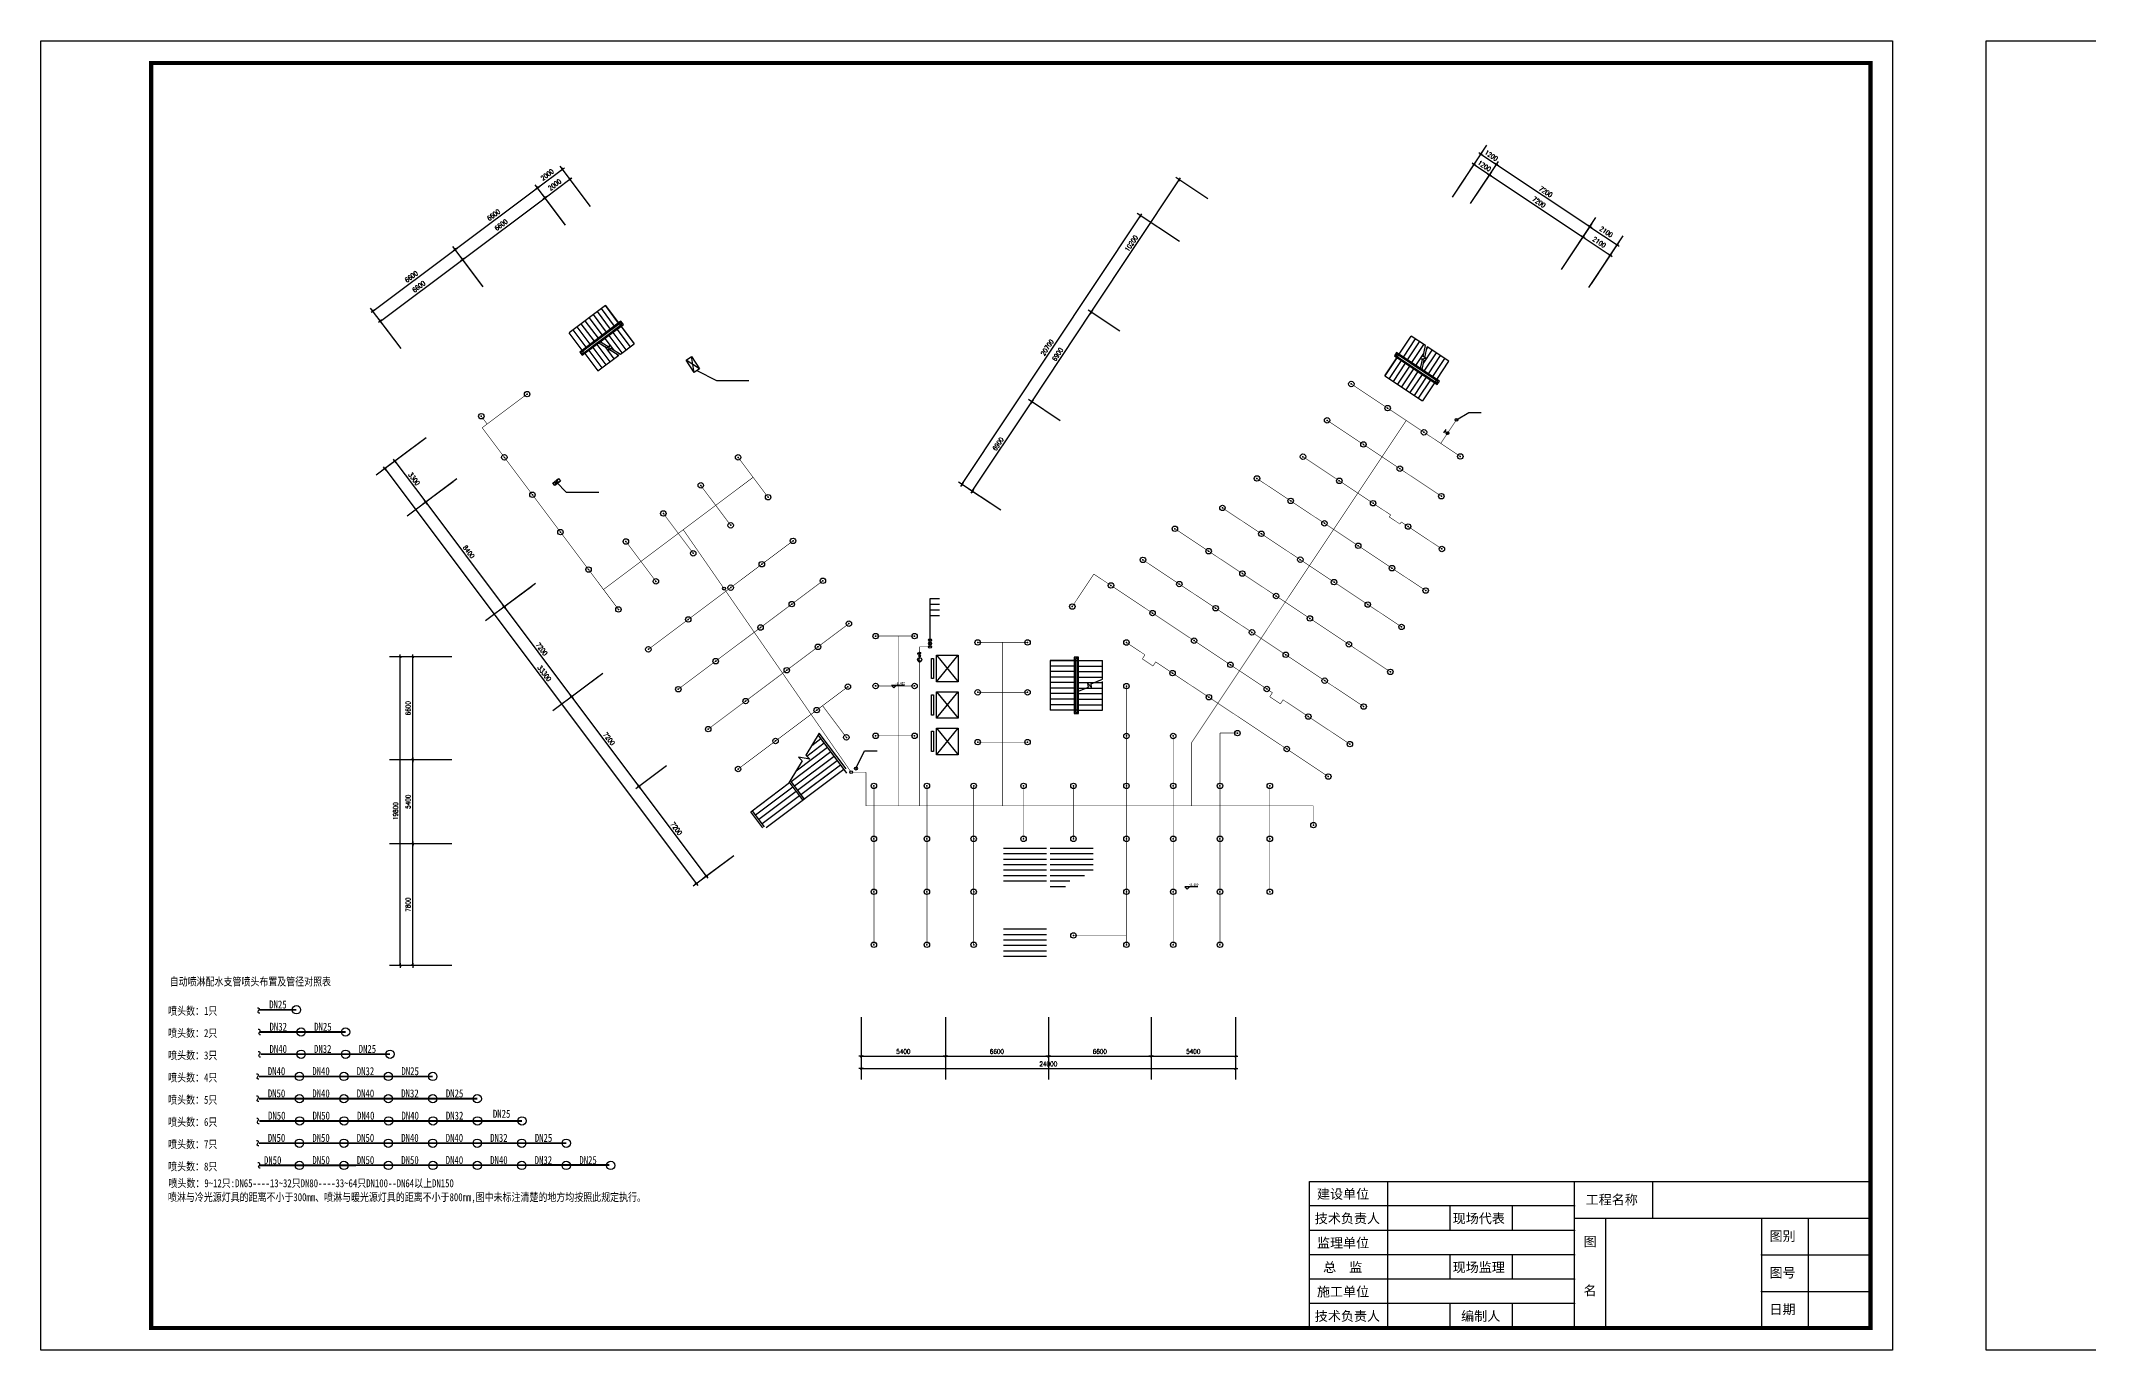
# Model space of a CAD drawing. Extents: x -149393 to 1177518, y -366685 to 296590.
# Drawn here: x 107848 to 239189, y -96685 to -12676 of the extents above; entities that cross this region are included whole.
import ezdxf
from ezdxf.enums import TextEntityAlignment as Align

# ---------------------------------------------------------------- set-up
doc = ezdxf.new("R2010")
doc.units = 0
doc.header["$LTSCALE"] = 1000
doc.header["$MEASUREMENT"] = 0
doc.linetypes.add('常规', pattern=[20, 10, 0, 10])
doc.layers.get('0').update_dxf_attribs({"linetype": 'CONTINUOUS'})
for name, color, linetype in [('AXIS', 3, 'CONTINUOUS'), ('DOTE', 1, 'CONTINUOUS'), ('EQUIP-动力', 3, 'CONTINUOUS'), ('EQUIP-消防', 3, 'CONTINUOUS'), ('OTHER', 7, 'CONTINUOUS'), ('P_PL_PT', 7, 'CONTINUOUS'), ('PIPE-给水', 3, 'CONTINUOUS'), ('PUB_TITLE', 253, 'CONTINUOUS'), ('STAIR', 2, 'CONTINUOUS'), ('TEL_SYMB', 3, 'CONTINUOUS'), ('TEL_TEXT', 7, 'CONTINUOUS'), ('WALL', 9, 'CONTINUOUS'), ('WIRE-消防', 3, '常规')]:
    doc.layers.add(name, color=color, linetype=linetype)
doc.styles.add('_TEL_DIM', font='', dxfattribs={"width": 0.8, "height": 3.5})
doc.styles.add('DIM_FONT', font='SIMPLEX.shx', dxfattribs={"width": 0.8})
doc.styles.add('HZ', font='')
doc.styles.get("Standard").update_dxf_attribs({"font": 'gbenor.shx', "bigfont": 'gbcbig.shx'})
doc.styles.add('宋体', font='')
doc.styles.get('_TEL_DIM').set_extended_font_data('SimSun')
doc.styles.get('HZ').set_extended_font_data('SimSun')
doc.styles.get('宋体').set_extended_font_data('SimSun')
doc.dimstyles.new('DIMN', dxfattribs={"dimtxt": 300, "dimasz": 1, "dimexe": 250, "dimexo": 300, "dimgap": 150, "dimtad": 1, "dimdec": 0, "dimdsep": 46, "dimtxsty": 'DIM_FONT', "dimblk": '_DIMX', "dimcen": 2.5, "dimclrt": 7, "dimadec": 0, "dimazin": 0, "dimtfac": 1, "dimtdec": 0, "dimtix": 1, "dimtmove": 2, "dimatfit": 3, "dimldrblk": '_DIMX', "dimfxl": 1, "dimtolj": 1, "dimarcsym": 0})

# ---------------------------------------------------------------- blocks, each defined once
blk = doc.blocks.new('_DIMX')
blk.add_line((-150, 0), (150, 0))
at = {"const_width": 50}
blk.add_lwpolyline([(-70, -70), (70, 70)], dxfattribs=at)
blk = doc.blocks.new('A$C1AEF7971')
at = {"layer": 'STAIR', "color": 59}
for p, q in [((2324, 4191), (0, 2448)), ((2905, 2878), (2065, 3997)), ((3163, 3072), (2324, 4191)), ((2324, 4191), (4160, 1743)), ((1097, 1523), (258, 2642)), ((1355, 1716), (516, 2835)), ((3321, 3190), (681, 1211)), ((1614, 1910), (775, 3029)), ((3306, 3090), (782, 1197)), ((839, 1000), (3478, 2980)), ((853, 1101), (3378, 2994)), ((3206, 3015), (882, 1272)), ((1872, 2104), (1033, 3223)), ((2130, 2297), (1291, 3416)), ((2388, 2491), (1549, 3610)), ((2646, 2685), (1807, 3803)), ((1935, 1912), (3278, 2919)), ((3062, 2668), (3902, 1549)), ((3378, 2994), (3306, 3090)), ((3478, 2980), (3321, 3190)), ((3321, 2862), (4160, 1743)), ((839, 1329), (0, 2448)), ((954, 1176), (1832, 1835)), ((1513, 1506), (2352, 387)), ((1771, 1700), (2611, 581)), ((1832, 1835), (2420, 1473)), ((1935, 1912), (2510, 1558)), ((2030, 1893), (2085, 1819)), ((2280, 1559), (2869, 775)), ((2288, 2087), (2833, 1360)), ((2420, 1473), (2575, 1620)), ((2575, 1620), (2511, 1305)), ((2511, 1305), (2673, 1458)), ((2546, 2281), (3385, 1162)), ((2583, 1373), (3179, 1007)), ((2673, 1458), (3282, 1084)), ((2804, 2474), (3643, 1355)), ((3282, 1084), (4160, 1743)), ((681, 1211), (839, 1000)), ((782, 1197), (853, 1101)), ((954, 1176), (882, 1272)), ((997, 1119), (1836, 0)), ((1255, 1312), (2094, 194)), ((1836, 0), (3179, 1007)), ((3028, 1099), (3127, 968))]:
    blk.add_line(p, q, dxfattribs=at)
at = {"layer": 'TEL_SYMB', "color": 59, "elevation": 1793}
blk.add_lwpolyline([(312, 1763, 0, 0, 0), (3339, 4033, 0, 0, 0), (4292, 2761, 0, 0, 0), (2973, 1771, 95.6, 0, 0), (2686, 1556, 0, 0, 0)], format="xyseb", dxfattribs=at)
at = {"layer": 'TEL_SYMB', "color": 59}
blk.add_lwpolyline([(1266, 491, 0, 0, 0), (2141, 1148, 95.6, 0, 0), (2428, 1363, 0, 0, 0)], format="xyseb", dxfattribs=at)
blk = doc.blocks.new('$equip$00001147')
blk.add_circle((0, 0), 0.5)
at = {"flags": 9}
blk.add_attdef('A', (0, 0), '', height=0.00002, dxfattribs=at)
blk = doc.blocks.new('$equip_U$00000304(cyc-PC)')
blk.add_point((0, 0))
blk.add_blockref('$equip$00001147', (0, 0))
at = {"color": 7, "style": '_TEL_DIM', "flags": 1}
blk.add_attdef('A', text='', height=0.00002, dxfattribs=at).set_placement((0, 0), align=Align.MIDDLE_CENTER)
blk = doc.blocks.new('$equip_U$00000299(cyc-PC)')
for p in [(0.51, 0.3), (0.3, 0)]:
    blk.add_line(p, (0.3, 0.3))
blk.add_lwpolyline([(0, -0.17), (0.6, 0.17), (0.6, -0.17), (0, 0.17)], close=True)
for p in [(0, 0), (0.6, 0)]:
    blk.add_point(p)
at = {"color": 7, "style": '_TEL_DIM', "flags": 1}
blk.add_attdef('A', text='', height=0.00002, dxfattribs=at).set_placement((0, 0), align=Align.MIDDLE_CENTER)
blk = doc.blocks.new('$equip_U$00000300(cyc-PC)')
for p, q in [((0.46, -0.11), (0.46, 0.16)), ((0.12, -0.11), (0.46, -0.11))]:
    blk.add_line(p, q)
blk.add_circle((0.32, 0), 0.324)
for p in [(0, 0), (0.65, 0)]:
    blk.add_point(p)
at = {"color": 7, "style": '_TEL_DIM', "flags": 1}
blk.add_attdef('A', text='', height=0.00002, dxfattribs=at).set_placement((0, 0), align=Align.MIDDLE_CENTER)
blk = doc.blocks.new('A$C6228083F')
for p, q in [((0, 209), (469, 0)), ((0, 0), (469, 209))]:
    blk.add_line(p, q)
blk.add_lwpolyline([(0, 209), (469, 209), (469, 0), (0, 0)], close=True)
blk = doc.blocks.new('$VALVE$00000497')
for p, q in [((78, 138), (-78, 138)), ((0, 50), (0, 138))]:
    blk.add_line(p, q)
at = {"const_width": 49.6}
blk.add_lwpolyline([(25, 0, 1), (-25, 0, 1)], format="xyb", close=True, dxfattribs=at)
blk.add_circle((0, 0), 50)
blk = doc.blocks.new('$equip_U$00000370(cyc-PC)')
for p in [(-0.15, 0), (0, 0), (0.15, 0), (0, -0.15)]:
    blk.add_point(p)
at = {"xscale": 0.00300000000061118, "yscale": 0.00300000000061118, "zscale": 0.00300000000061118}
blk.add_blockref('$VALVE$00000497', (0, 0), dxfattribs=at)
at = {"color": 7, "style": '_TEL_DIM', "flags": 1}
blk.add_attdef('A', text='', height=0.00002, dxfattribs=at).set_placement((0, 0), align=Align.MIDDLE_CENTER)
blk = doc.blocks.new('PM_PTA')
blk.add_circle((0, 0), 125)
blk = doc.blocks.new('FACE3_')
for p in [(-0.09, 0.24), (0.09, -0.24)]:
    blk.add_line(p, (0, 0))
for centre, start, end in [((0.17, 0.24), 80.7491, 179.8598), ((-0.17, -0.24), 260.7491, 359.8598)]:
    blk.add_arc(centre, 0.265, start, end)
blk = doc.blocks.new('A$C0D7E0F17')
at = {"layer": 'PIPE-给水', "linetype": 'Continuous', "ltscale": 1000, "const_width": 130}
for points in [[(10661, 15336), (7924, 15336)], [(14246, 13715), (7964, 13715)], [(17487, 12095), (8066, 12095)], [(20606, 10474), (7943, 10474)], [(17060, 10474), (14426, 10474)], [(20302, 10474), (17668, 10474)], [(23847, 8853), (7943, 8853)], [(13819, 8853), (11185, 8853)], [(17060, 8853), (14426, 8853)], [(20302, 8853), (17668, 8853)], [(23543, 8853), (20910, 8853)], [(27105, 7232), (7959, 7232)], [(26801, 7232), (24167, 7232)], [(30331, 5611), (7943, 5611)], [(13819, 5611), (11185, 5611)], [(17060, 5611), (14426, 5611)], [(20302, 5611), (17668, 5611)], [(23543, 5611), (20910, 5611)], [(26785, 5611), (24151, 5611)], [(30027, 5611), (27393, 5611)], [(33464, 4021), (7947, 3991)]]:
    blk.add_lwpolyline(points, dxfattribs=at)
at = {"layer": 'TEL_TEXT', "const_width": 130}
blk.add_lwpolyline([(13819, 10474), (11185, 10474)], dxfattribs=at)
at = {"layer": 'OTHER', "xscale": -405.2024999712594, "yscale": 405.202499971143, "zscale": 405.2024999711728}
for p in [(7906, 15288), (7962, 13715), (7962, 12095), (7839, 10474), (7839, 8853), (7855, 7232), (7839, 5611), (7943, 3992)]:
    blk.add_blockref('FACE3_', p, dxfattribs=at)
at = {"layer": 'P_PL_PT', "xscale": 2.43121499940753, "yscale": 2.43121499940753, "zscale": 2.43121499940753}
for p in [(10661, 15336), (11004, 13715), (14246, 13715), (11004, 12095), (14246, 12095), (17487, 12095), (10881, 10474), (14123, 10474), (17364, 10474), (10881, 8853), (14123, 8853), (17364, 8853), (20606, 8853), (23847, 8853), (10897, 7232), (14139, 7232), (17380, 7232), (20622, 7232), (23864, 7232), (27105, 7232), (10881, 5611), (14123, 5611), (17364, 5611), (20606, 5611), (23847, 5611), (27089, 5611), (30331, 5611), (10885, 3991), (14127, 3991), (17368, 3991), (20610, 3991), (23851, 3991), (27093, 3991), (30335, 3991), (33576, 3991)]:
    blk.add_blockref('PM_PTA', p, dxfattribs=at)
at = {"layer": 'TEL_TEXT', "xscale": 2.43121499940753, "yscale": 2.43121499940753, "zscale": 2.43121499940753}
blk.add_blockref('PM_PTA', (20606, 10474), dxfattribs=at)
at = {"layer": 'TEL_TEXT', "style": '_TEL_DIM', "width": 0.8}
for s, height, p in [('自动喷淋配水支管喷头布置及管径对照表', 583.29, (1426, 17102)), ('喷头数：1只', 583.3, (1310, 14964)), ('喷头数：2只', 583.3, (1310, 13344)), ('喷头数：3只', 583.3, (1310, 11723)), ('喷头数：4只', 583.3, (1310, 10102)), ('喷头数：5只', 583.3, (1310, 8481)), ('喷头数：6只', 583.3, (1310, 6860)), ('喷头数：7只', 583.3, (1310, 5240)), ('喷头数：8只', 583.3, (1310, 3619)), ('喷头数：9~12只:DN65----13~32只DN80----33~64只DN100--DN64以上DN150', 583.29, (1336, 2399)), ('喷淋与冷光源灯具的距离不小于300mm、喷淋与暖光源灯具的距离不小于800mm,图中未标注清楚的地方均按照此规定执行。', 583.29, (1294, 1381))]:
    blk.add_text(s, height=height, dxfattribs=at).set_placement(p)
for s, p in [('DN25', (9313, 16016)), ('DN32', (9337, 14395)), ('DN25', (12594, 14395)), ('DN40', (9337, 12775)), ('DN32', (12578, 12775)), ('DN25', (15835, 12775)), ('DN40', (9214, 11154)), ('DN40', (12455, 11154)), ('DN32', (15697, 11154)), ('DN25', (18954, 11154)), ('DN50', (9214, 9533)), ('DN40', (12455, 9533)), ('DN40', (15697, 9533)), ('DN32', (18938, 9533)), ('DN25', (22195, 9533)), ('DN50', (9230, 7912)), ('DN50', (12471, 7912)), ('DN40', (15713, 7912)), ('DN40', (18955, 7912)), ('DN32', (22196, 7912)), ('DN25', (25624, 8046)), ('DN50', (9214, 6291)), ('DN50', (12455, 6291)), ('DN50', (15697, 6291)), ('DN40', (18938, 6291)), ('DN40', (22180, 6291)), ('DN32', (25422, 6291)), ('DN25', (28679, 6291)), ('DN50', (8931, 4663)), ('DN50', (12459, 4670)), ('DN50', (15701, 4670)), ('DN50', (18942, 4670)), ('DN40', (22184, 4670)), ('DN40', (25426, 4670)), ('DN32', (28667, 4670)), ('DN25', (31924, 4670))]:
    blk.add_text(s, height=583.3, dxfattribs=at).set_placement(p, align=Align.TOP_CENTER)
blk = doc.blocks.new('会签栏')
at = {"layer": 'PUB_TITLE', "color": 4, "lineweight": 30}
blk.add_lwpolyline([(-18000, 0), (-18000, 4700), (0, 4700)], dxfattribs=at)
at = {"layer": 'PUB_TITLE', "color": 4}
for points in [[(-15500, 4700), (-15500, 0)], [(-9500, 0), (-9500, 4700)], [(-7000, 4700), (-7000, 3525)], [(-9500, 3917), (-18000, 3917)], [(-13500, 3917), (-13500, 3133)], [(-11500, 3917), (-11500, 3133)], [(-9500, 3525), (0, 3525)], [(-8500, 3525), (-8500, 0)], [(-3500, 3525), (-3500, 0)], [(-2000, 3525), (-2000, 0)], [(-9500, 3133), (-18000, 3133)], [(-9500, 2350), (-18000, 2350)], [(-13500, 2350), (-13500, 1567)], [(-11500, 2350), (-11500, 1567)], [(-3500, 2350), (0, 2350)], [(-9500, 1567), (-18000, 1567)], [(-9500, 783), (-18000, 783)], [(-13500, 783), (-13500, 0)], [(-11500, 783), (-11500, 0)], [(-3500, 1175), (0, 1175)]]:
    blk.add_lwpolyline(points, dxfattribs=at)
at = {"layer": 'PUB_TITLE'}
for p in [(-9500, 3917), (-9500, 3133), (-9500, 2350), (-9500, 1567), (-9500, 783), (-3500, 1175)]:
    blk.add_point(p, dxfattribs=at)
at = {"layer": 'PUB_TITLE', "color": 4}
blk.add_point((-3500, 2350), dxfattribs=at)
at = {"lineweight": -3, "style": '宋体'}
for s, p in [('建设单位', (-17758, 4147)), ('工程名称', (-9140, 3965)), ('技术负责人', (-17828, 3363)), ('现场代表', (-13405, 3363)), ('监理单位', (-17758, 2580)), ('图', (-9206, 2624)), ('图别', (-3241, 2796)), ('总  监', (-17560, 1797)), ('现场监理', (-13405, 1797)), ('施工单位', (-17758, 1013)), ('名', (-9206, 1049)), ('图号', (-3241, 1621)), ('日期', (-3241, 446)), ('技术负责人', (-17828, 230)), ('编制人', (-13134, 230))]:
    blk.add_text(s, height=307, dxfattribs=at).set_placement(p)
blk = doc.blocks.new('GJGHJGHJ')
at = {"color": 59}
for p, q in [((164876.1, -78848.7), (166266.3, -80548.7)), ((164876.1, -80548.7), (166266.3, -78848.7)), ((162822, -80787.4), (161986.9, -80787.8)), ((161986.9, -80787.8), (162135.3, -80937.7)), ((162135.3, -80937.7), (162287.4, -80787.6)), ((164876.1, -81188.7), (166266.3, -82888.7)), ((164876.1, -82888.7), (166266.3, -81188.7)), ((164876.1, -83528.7), (166266.3, -85228.7)), ((164876.1, -85228.7), (166266.3, -83528.7)), ((181648.8, -93703.3), (180813.6, -93703.8)), ((180813.6, -93703.8), (180962.1, -93853.6)), ((180962.1, -93853.6), (181114.2, -93703.6))]:
    blk.add_line(p, q, dxfattribs=at)
for points in [[(164546.1, -79048.7), (164674.6, -79048.7), (164674.6, -80348.7), (164546.1, -80348.7)], [(164876.1, -78848.7), (166266.3, -78848.7), (166266.3, -80548.7), (164876.1, -80548.7)], [(164546.1, -81388.7), (164674.6, -81388.7), (164674.6, -82688.7), (164546.1, -82688.7)], [(164876.1, -81188.7), (166266.3, -81188.7), (166266.3, -82888.7), (164876.1, -82888.7)], [(164546.1, -83728.7), (164674.6, -83728.7), (164674.6, -85028.7), (164546.1, -85028.7)], [(164876.1, -83528.7), (166266.3, -83528.7), (166266.3, -85228.7), (164876.1, -85228.7)]]:
    blk.add_lwpolyline(points, close=True, dxfattribs=at)
at = {"layer": 'AXIS'}
for p, q in [((197977, -49445.7), (200190.6, -46114)), ((204973.6, -54094.2), (207187.1, -50762.5)), ((206722.7, -55256.3), (208936.3, -51924.6)), ((132126.5, -64889.7), (128926.5, -67289.7)), ((134106.5, -67529.7), (130906.5, -69929.7)), ((134106.5, -67529.7), (130906.5, -69929.7)), ((139146.5, -74249.7), (135946.5, -76649.7)), ((133771.7, -78948.7), (129771.7, -78948.7)), ((143466.5, -80009.7), (140266.5, -82409.7)), ((133771.7, -85548.7), (129771.7, -85548.7)), ((133771.7, -85548.7), (129771.7, -85548.7)), ((133771.7, -90948.7), (129771.7, -90948.7)), ((133771.7, -90948.7), (129771.7, -90948.7)), ((133771.7, -98748.7), (129771.7, -98748.7)), ((160049.8, -102074.4), (160049.8, -106074.4)), ((165449.8, -102074.4), (165449.8, -106074.4)), ((172049.8, -102074.4), (172049.8, -106074.4)), ((178649.8, -102074.4), (178649.8, -106074.4)), ((184049.8, -102074.4), (184049.8, -106074.4))]:
    blk.add_line(p, q, dxfattribs=at)
at = {"layer": 'DOTE', "color": 59}
for p, q in [((171929.8, -91248.7), (169169.8, -91248.7)), ((171929.8, -91598.7), (169169.8, -91598.7)), ((174929.8, -91248.7), (172169.8, -91248.7)), ((174929.8, -91598.7), (172169.8, -91598.7)), ((171929.8, -91948.7), (169169.8, -91948.7)), ((171929.8, -92298.7), (169169.8, -92298.7)), ((171929.8, -92648.7), (169169.8, -92648.7)), ((171929.8, -92998.7), (169169.8, -92998.7)), ((174929.8, -91948.7), (172169.8, -91948.7)), ((174929.8, -92298.7), (172169.8, -92298.7)), ((174929.8, -92648.7), (172169.8, -92648.7)), ((174373.5, -92998.7), (172169.8, -92998.7)), ((171929.8, -93348.7), (169169.8, -93348.7)), ((173419.4, -93348.7), (172169.8, -93348.7)), ((173156.1, -93698.7), (172169.8, -93698.7)), ((171929.8, -96428.7), (169169.8, -96428.7)), ((171929.8, -96778.7), (169169.8, -96778.7)), ((171929.8, -97128.7), (169169.8, -97128.7)), ((171929.8, -97478.7), (169169.8, -97478.7)), ((171929.8, -97828.7), (169169.8, -97828.7)), ((171929.8, -98178.7), (169169.8, -98178.7))]:
    blk.add_line(p, q, dxfattribs=at)
at = {"layer": 'STAIR', "color": 59}
for p, q in [((143632.5, -56410.1), (141308.9, -58152.9)), ((144471.7, -57529), (143632.5, -56410.1)), ((143632.5, -56410.1), (145468.5, -58858.1)), ((142664.3, -58884.4), (141825.2, -57765.6)), ((144629.4, -57410.6), (141990.2, -59390.1)), ((142922.5, -58690.8), (142083.4, -57572)), ((144615.1, -57511), (142090.6, -59404.4)), ((142148, -59600.4), (144787.2, -57621)), ((142162.3, -59500), (144686.8, -57606.7)), ((144514.7, -57586.3), (142191, -59329.1)), ((143180.7, -58497.2), (142341.6, -57378.3)), ((143438.9, -58303.5), (142599.8, -57184.7)), ((143697.1, -58109.9), (142858, -56991.1)), ((143955.3, -57916.2), (143116.2, -56797.4)), ((143243.6, -58689.1), (144586.4, -57682)), ((144213.5, -57722.6), (143374.4, -56603.8)), ((144686.8, -57606.7), (144615.1, -57511)), ((144787.2, -57621), (144629.4, -57410.6)), ((144629.4, -57739.3), (145468.5, -58858.1)), ((142148, -59271.7), (141308.9, -58152.9)), ((142406.2, -59078.1), (141567, -57959.3)), ((142262.7, -59424.7), (143140.8, -58766.2)), ((142822.1, -59094.8), (143661.2, -60213.6)), ((143080.3, -58901.2), (143919.4, -60020)), ((143140.8, -58766.2), (143729.2, -59127.7)), ((143243.6, -58689.1), (143819.1, -59042.7)), ((143338.5, -58707.5), (143393.9, -58781.4)), ((143589.1, -59041.6), (144177.6, -59826.3)), ((143596.7, -58513.9), (144142.2, -59241.2)), ((143729.2, -59127.7), (143884.1, -58981.1)), ((143884.1, -58981.1), (143819.6, -59296.1)), ((143854.9, -58320.3), (144694, -59439.1)), ((144113.1, -58126.6), (144952.2, -59245.4)), ((144371.2, -57933), (145210.4, -59051.8)), ((144590.5, -59516.7), (145468.5, -58858.1)), ((141990.2, -59390.1), (142148, -59600.4)), ((142090.6, -59404.4), (142162.3, -59500)), ((142262.7, -59424.7), (142191, -59329.1)), ((142305.7, -59482.1), (143144.9, -60600.9)), ((142563.9, -59288.5), (143403, -60407.3)), ((143144.9, -60600.9), (144487.7, -59593.8)), ((143819.6, -59296.1), (143981.7, -59142.6)), ((143891.9, -59227.7), (144487.7, -59593.8)), ((143981.7, -59142.6), (144590.5, -59516.7)), ((144337.3, -59501.4), (144435.8, -59632.7)), ((172169.8, -79185.4), (172169.8, -82374.8)), ((173705.4, -79185.4), (172169.8, -79185.4)), ((172169.8, -79185.4), (175529.8, -79185.4)), ((173705.4, -79539.8), (172169.8, -79539.8)), ((173705.4, -79894.2), (172169.8, -79894.2)), ((173994.1, -78968.9), (173705.4, -78968.9)), ((173705.4, -78968.9), (173705.4, -82591.4)), ((173915.4, -79047.6), (173784.1, -79047.6)), ((173784.1, -79047.6), (173784.1, -82512.6)), ((173784.1, -79185.4), (173784.1, -82374.8)), ((173915.4, -82512.6), (173915.4, -79047.6)), ((173915.4, -81028.5), (173915.4, -79185.4)), ((173994.1, -82591.4), (173994.1, -78968.9)), ((173994.1, -79185.4), (175529.8, -79185.4)), ((173994.1, -79539.8), (175529.8, -79539.8)), ((173994.1, -79894.2), (175529.8, -79894.2)), ((175529.8, -80390.6), (175529.8, -79185.4)), ((173705.4, -80248.6), (172169.8, -80248.6)), ((173705.4, -80602.9), (172169.8, -80602.9)), ((173705.4, -80957.3), (172169.8, -80957.3)), ((173705.4, -81311.7), (172169.8, -81311.7)), ((173915.4, -81169.6), (174620.7, -80890.9)), ((173915.4, -82374.8), (173915.4, -81169.6)), ((173994.1, -80248.6), (175529.8, -80248.6)), ((173994.1, -80602.9), (174992.4, -80602.9)), ((173994.1, -80957.3), (174452.7, -80957.3)), ((173994.1, -81311.7), (175529.8, -81311.7)), ((174452.7, -80957.3), (175529.8, -80957.3)), ((174620.7, -80890.9), (174593.9, -80658.3)), ((174593.9, -80658.3), (174828.1, -80922.4)), ((174800.1, -80678.9), (175529.8, -80390.6)), ((174828.1, -80922.4), (174800.1, -80678.9)), ((174992.4, -80602.9), (175529.8, -80602.9)), ((175529.8, -82374.8), (175529.8, -80531.7)), ((173705.4, -81666.1), (172169.8, -81666.1)), ((173705.4, -82020.4), (172169.8, -82020.4)), ((173705.4, -82374.8), (172169.8, -82374.8)), ((173705.4, -82591.4), (173994.1, -82591.4)), ((173915.4, -82374.8), (173784.1, -82374.8)), ((173784.1, -82512.6), (173915.4, -82512.6)), ((173994.1, -81666.1), (175529.8, -81666.1)), ((173994.1, -82020.4), (175529.8, -82020.4)), ((173994.1, -82374.8), (175529.8, -82374.8)), ((157349.8, -83858), (156488.7, -85259.5)), ((159116.9, -86404.1), (157285.6, -83962.6)), ((159068.3, -86140), (157349.8, -83858)), ((155545.8, -86943), (158089.9, -85034.9)), ((155755.8, -87223), (158299.9, -85314.9)), ((155874.5, -86259), (157879.9, -84754.9)), ((156488.7, -85259.5), (156737.7, -85522.5)), ((156544.8, -85318.7), (157669.9, -84474.9)), ((156871.8, -84636), (157459.9, -84194.9)), ((153937.6, -89899.1), (158929.9, -86154.9)), ((156264.3, -85624.6), (155461.7, -86930.8)), ((155965.7, -87503), (158509.9, -85594.9)), ((156737.7, -85522.5), (156030.7, -85377.8)), ((156030.7, -85377.8), (156264.3, -85624.6)), ((156175.7, -87783.1), (158719.9, -85874.9)), ((156714.5, -87379), (158719.9, -85874.9)), ((152953.8, -88887), (155449.8, -87015)), ((153259.8, -89095), (155659.8, -87295)), ((153469.7, -89375.1), (155869.7, -87575)), ((153679.6, -89655.1), (156079.7, -87855.1)), ((155413.7, -86966.8), (155509.7, -86894.8)), ((156289.6, -88135.1), (155413.7, -86966.8)), ((156385.6, -88063.1), (155509.7, -86894.8)), ((153737.1, -89931.8), (152953.8, -88887)), ((153833.1, -89859.8), (153049.8, -88815))]:
    blk.add_line(p, q, dxfattribs=at)
at = {"layer": 'TEL_SYMB', "color": 59, "elevation": 1793}
blk.add_lwpolyline([(141620.8, -58837.8, 0, 0, 0), (144647.4, -56567.9, 0, 0, 0), (145601.2, -57839.7, 0, 0, 0), (144281.6, -58829.5, 95.6, 0, 0), (143994.7, -59044.6, 0, 0, 0)], format="xyseb", dxfattribs=at)
at = {"layer": 'TEL_SYMB', "color": 59}
for points in [[(142574.7, -60109.6, 0, 0, 0), (143449.7, -59453.4, 95.6, 0, 0), (143736.5, -59238.3, 0, 0, 0)], [(174722.6, -82552, 0, 0, 0), (174722.6, -81351.1, 105, 0, 0), (174722.6, -80957.3, 0, 0, 0)]]:
    blk.add_lwpolyline(points, format="xyseb", dxfattribs=at)
at = {"rotation": 109.501830446718}
blk.add_blockref('A$C1AEF7971', (198364.8, -61709.4), dxfattribs=at)
at = {"color": 59, "style": 'HZ', "width": 0.7}
for p in [(162223.3, -80739.8), (181050, -93655.8)]:
    blk.add_text('-8.400', height=183.52, dxfattribs=at).set_placement(p)
at = {"layer": 'AXIS'}
for p1, p2, distance in [((197977, -49445.7), (198976.5, -50109.7), 3300), ((197977, -49445.7), (198976.5, -50109.7), 2500), ((198976.5, -50109.7), (204973.6, -54094.2), 3300), ((141257.6, -51492.6), (142857.6, -50292.6), 3300), ((141257.6, -51492.6), (142857.6, -50292.6), 2500), ((176886.5, -58217.8), (182531.1, -49722), 2500), ((198976.5, -50109.7), (204973.6, -54094.2), 2500), ((135977.6, -55452.6), (141257.6, -51492.6), 3300), ((135977.6, -55452.6), (141257.6, -51492.6), 2500), ((169249.7, -69712.2), (180704.9, -52470.7), 3300), ((204973.6, -54094.2), (206722.7, -55256.3), 3300), ((204973.6, -54094.2), (206722.7, -55256.3), 2500), ((130697.6, -59412.6), (135977.6, -55452.6), 3300), ((130697.6, -59412.6), (135977.6, -55452.6), 2500), ((173068.1, -63965), (176886.5, -58217.8), 2500), ((169249.7, -69712.2), (173068.1, -63965), 2500), ((132126.5, -64889.7), (152106.6, -91529.7), -3300), ((132126.5, -64889.7), (134106.5, -67529.7), -2500), ((134106.5, -67529.7), (139146.5, -74249.7), -2500), ((139146.5, -74249.7), (143466.5, -80009.7), -2500), ((133471.7, -98748.7), (133471.7, -78948.7), 3000), ((133771.7, -85548.7), (133771.7, -78948.7), 2500), ((143466.5, -80009.7), (147786.5, -85769.7), -2500), ((133771.7, -90948.7), (133771.7, -85548.7), 2500), ((147786.5, -85769.7), (152106.6, -91529.7), -2500), ((133771.7, -98748.7), (133771.7, -90948.7), 2500), ((160049.8, -102074.4), (165449.8, -102074.4), -2500), ((160049.8, -102074.4), (184049.8, -102074.4), -3300), ((165449.8, -102074.4), (172049.8, -102074.4), -2500), ((172049.8, -102074.4), (178649.8, -102074.4), -2500), ((178649.8, -102074.4), (184049.8, -102074.4), -2500)]:
    blk.add_aligned_dim(p1=p1, p2=p2, distance=distance, dimstyle='DIMN', dxfattribs=at).render()

msp = doc.modelspace()

# ---------------------------------------------------------------- linework, layer by layer
for p, q in [((164889.1, -48823.9), (165494.8, -48823.9)), ((164889.1, -49188.1), (165494.8, -49188.1)), ((164889.1, -49552.3), (165494.8, -49552.3))]:
    msp.add_line(p, q)
for points in [[(149924.6, -33834.4), (151186.3, -34472.1), (153266, -34472.1)], [(198664.7, -36988.7), (199450.9, -36513.4), (200256.7, -36513.4)], [(140936.3, -40987.3), (141552, -41624.9), (143631.8, -41624.9)], [(164889.1, -51554.5), (164889.1, -48459.8), (165494.8, -48459.8)], [(160138, -59372), (160694.7, -58222.2), (161500.6, -58222.2)]]:
    msp.add_lwpolyline(points)
for centre in [(198664.7, -36988.7), (151674.1, -47822), (164889.1, -51124.1), (164889.1, -51347.5), (164889.1, -51554.5), (159829.9, -59604.9), (160138, -59372)]:
    msp.add_circle(centre, 90.8)
at = {"layer": 'PUB_TITLE'}
for points in [[(107847.9, -12676.1), (226647.9, -12676.1), (226647.9, -96684.6), (107847.9, -96684.6)], [(232648.3, -12676.1), (351448.3, -12676.1), (351448.3, -96684.6), (232648.3, -96684.6)]]:
    msp.add_lwpolyline(points, close=True, dxfattribs=at)
at = {"layer": 'PUB_TITLE', "const_width": 270.7}
msp.add_lwpolyline([(114919.4, -14090.4), (225233.6, -14090.4), (225233.6, -95270.4), (114919.4, -95270.4), (114919.4, -14090.4)], close=True, dxfattribs=at)
at = {"layer": 'WIRE-消防', "linetype": '常规', "const_width": 35}
for points in [[(139038.2, -35341.6), (136158.2, -37501.6)], [(191917.7, -34690.4), (194249.9, -36239.9)], [(136100, -36757.4), (136478.2, -37261.6)], [(194249.9, -36239.9), (196582.1, -37789.4)], [(137580, -39397.4), (136158.2, -37501.6)], [(195442.8, -37032.5), (181673.1, -57701.7)], [(190368.2, -37022.6), (192700.4, -38572.1)], [(196582.1, -37789.4), (198914.2, -39338.9)], [(198614.4, -37064.3), (197657.8, -38504.2)], [(137580, -39397.4), (139380, -41797.3)], [(152580, -39397.3), (154500, -41957.3)], [(188818.7, -39354.8), (191150.9, -40904.3)], [(192700.4, -38572.1), (195032.6, -40121.6)], [(153540, -40677.3), (143940, -47877.3)], [(195032.6, -40121.6), (197697.9, -41892.5)], [(139380, -41797.3), (141180, -44197.3)], [(150180, -41197.3), (152100, -43757.3)], [(185865.4, -40754.3), (188031, -42193.1)], [(191150.9, -40904.3), (193316.5, -42343.1)], [(147780, -42997.3), (149700, -45557.3)], [(183649.5, -42643.7), (186148.3, -44303.9)], [(188031, -42193.1), (190196.6, -43631.9)], [(193316.5, -42343.1), (194440.1, -43089.6)], [(194440.1, -43089.6), (194353.5, -43219.5)], [(194353.5, -43219.5), (195041.5, -43676.6)], [(141180, -44197.3), (142980, -46597.3)], [(149056.4, -44040.1), (151622.4, -47747.4)], [(180600.8, -43979.8), (182766.4, -45418.6)], [(186148.3, -44303.9), (188647.1, -45964.1)], [(190196.6, -43631.9), (192362.2, -45070.7)], [(195128, -43546.7), (195041.5, -43676.6)], [(195128, -43546.7), (195565.4, -43837.3)], [(195565.4, -43837.3), (197731, -45276.1)], [(145380, -44797.3), (147300, -47357.3)], [(156100, -44757.3), (154100, -46257.3)], [(178551.4, -45979.8), (180883.7, -47529.5)], [(182766.4, -45418.6), (184932, -46857.5)], [(188647.1, -45964.1), (190812.7, -47402.9)], [(192362.2, -45070.7), (194527.8, -46509.6)], [(142980, -46597.3), (144900, -49157.3)], [(154100, -46257.3), (152100, -47757.3)], [(174017.3, -48970.4), (175400.8, -46888.1)], [(176500.7, -47620.6), (175400.8, -46888.1)], [(184932, -46857.5), (187097.6, -48296.3)], [(194527.8, -46509.6), (196693.4, -47948.4)], [(152100, -47757.3), (149380, -49797.3)], [(151725.8, -47896.7), (159778.2, -59530.2)], [(158020, -47317.3), (156020, -48817.3)], [(176500.7, -47620.6), (179167.1, -49390.4)], [(180883.7, -47529.5), (183215.9, -49079)], [(187097.6, -48296.3), (189263.2, -49735.1)], [(190812.7, -47402.9), (192978.3, -48841.7)], [(149380, -49797.3), (146820, -51717.3)], [(156020, -48817.3), (154020, -50317.3)], [(179167.1, -49390.4), (181832.4, -51161.3)], [(183215.9, -49079), (185548.1, -50628.5)], [(189263.2, -49735.1), (191761.9, -51395.3)], [(192978.3, -48841.7), (195143.9, -50280.5)], [(154020, -50317.3), (151140, -52477.3)], [(159684, -50069.3), (157700, -51557.3)], [(161401.2, -50868.5), (163901.2, -50868.5)], [(162889.2, -50868.5), (162889.2, -61763.9)], [(181832.4, -51161.3), (184164.6, -52710.8)], [(185548.1, -50628.5), (187713.7, -52067.3)], [(151140, -52477.3), (148740, -54277.3)], [(157700, -51557.3), (155700, -53057.3)], [(164798.3, -51554.5), (164223.6, -51554.5)], [(164223.6, -51912.1), (164223.6, -51554.5)], [(164223.6, -52164.5), (164223.6, -52256.4)], [(164223.6, -52528.5), (164223.6, -61763.9)], [(167950.5, -51273.4), (171150.5, -51273.4)], [(169550.5, -51273.4), (169550.5, -61763.9)], [(177491.6, -51278.7), (178682.5, -52069.9)], [(178682.5, -52069.9), (178509.5, -52329.7)], [(178509.5, -52329.7), (179197.4, -52786.7)], [(179370.5, -52527), (179197.4, -52786.7)], [(179370.5, -52527), (180448.9, -53243.6)], [(187713.7, -52067.3), (190212.4, -53727.4)], [(191761.9, -51395.3), (194427.3, -53166.1)], [(155700, -53057.3), (153060, -55037.3)], [(180448.9, -53243.6), (182781.1, -54793.1)], [(184164.6, -52710.8), (186496.8, -54260.3)], [(190212.4, -53727.4), (192711.2, -55387.6)], [(153060, -55037.3), (150660, -56837.3)], [(159620, -54117.3), (157620, -55617.3)], [(161401.2, -54068.5), (162889.2, -54068.5)], [(162889.2, -54068.5), (163901.2, -54068.5)], [(167950.5, -54473.4), (171150.5, -54473.4)], [(177491.6, -54078.4), (177491.6, -57278.4)], [(182781.1, -54793.1), (187778.7, -58113.4)], [(186496.8, -54260.3), (186858.6, -54500.6)], [(186858.6, -54500.6), (186685.6, -54760.4)], [(186685.6, -54760.4), (187373.5, -55217.4)], [(187546.6, -54957.7), (187373.5, -55217.4)], [(187546.6, -54957.7), (189162.1, -56031.1)], [(157620, -55617.3), (154980, -57597.3)], [(159521.3, -57368.6), (157996.2, -55335.2)], [(189162.1, -56031.1), (191827.5, -57802)], [(154980, -57597.3), (152580, -59397.3)], [(161401.2, -57268.5), (162889.2, -57268.5)], [(162889.2, -57268.5), (163901.2, -57268.5)], [(167950.5, -57673.4), (171150.5, -57673.4)], [(177491.6, -57278.4), (177491.6, -60478.4)], [(180491.6, -57278.4), (180491.6, -60478.4)], [(181673.1, -61763.9), (181673.1, -57701.7)], [(183491.6, -60478.4), (183491.6, -57092.2)], [(184615.3, -57092.2), (183491.6, -57092.2)], [(187778.7, -58113.4), (190444, -59884.3)], [(159920.7, -59602.4), (160777.8, -59602.4)], [(160777.8, -59602.4), (160777.8, -61763.9)], [(161291.6, -60478.4), (161291.6, -63878.4)], [(164691.6, -60478.4), (164691.6, -63878.4)], [(167691.6, -60478.4), (167691.6, -63878.4)], [(170891.6, -60478.4), (170891.6, -63878.4)], [(174091.6, -60478.4), (174091.6, -63878.4)], [(177491.6, -60478.4), (177491.6, -63878.4)], [(180491.6, -60478.4), (180491.6, -63878.4)], [(183491.6, -60478.4), (183491.6, -63878.4)], [(186691.6, -60478.4), (186691.6, -63878.4)], [(160777.8, -61763.9), (189491.6, -61763.9)], [(189491.6, -62995.8), (189491.6, -61763.9)], [(161291.6, -63878.4), (161291.6, -67278.4)], [(164691.6, -63878.4), (164691.6, -67278.4)], [(167691.6, -63878.4), (167691.6, -67278.4)], [(177491.6, -63878.4), (177491.6, -67278.4)], [(180491.6, -63878.4), (180491.6, -67278.4)], [(183491.6, -63878.4), (183491.6, -67278.4)], [(186691.6, -63878.4), (186691.6, -67278.4)], [(161291.6, -67278.4), (161291.6, -70678.4)], [(164691.6, -67278.4), (164691.6, -70678.4)], [(167691.6, -67278.4), (167691.6, -70678.4)], [(177491.6, -67278.4), (177491.6, -70678.4)], [(180491.6, -67278.4), (180491.6, -70678.4)], [(183491.6, -67278.4), (183491.6, -70678.4)], [(174091.6, -70077.8), (177491.6, -70077.8)]]:
    msp.add_lwpolyline(points, dxfattribs=at)

# ---------------------------------------------------------------- block references
msp.add_blockref('GJGHJGHJ', (431.5, 26750.4))
at = {"xscale": 2.00000000000146, "yscale": 2.00000000000146, "zscale": 2.00000000000146, "rotation": 122.4685561404757}
msp.add_blockref('A$C6228083F', (150100.9, -33722.2), dxfattribs=at)
at = {"rotation": 36.87000000013263}
msp.add_blockref('A$C6228083F', (140811.3, -41211.6), dxfattribs=at)
at = {"xscale": 0.8799999998882413, "yscale": 0.8799999998882413, "zscale": 0.8799999998882413}
msp.add_blockref('A$C0D7E0F17', (114857.2, -88345.8), dxfattribs=at)
at = {"layer": 'EQUIP-动力', "xscale": 550.0000000000028, "yscale": 550.0000000000028, "zscale": 550.0000000000028, "rotation": 56.39999999999991}
msp.add_blockref('$equip_U$00000370(cyc-PC)', (198093.2, -37848.8), dxfattribs=at)
at = {"layer": 'EQUIP-消防', "xscale": 350, "yscale": 350, "zscale": 350}
for p in [(139038.2, -35341.6), (191917.7, -34690.4), (136100, -36757.4), (194249.9, -36239.9), (190368.2, -37022.6), (196582.1, -37789.4), (137580, -39397.4), (152580, -39397.3), (188818.7, -39354.8), (192700.4, -38572.1), (198914.2, -39338.9), (185865.4, -40754.3), (195032.6, -40121.6), (139380, -41797.3), (150180, -41197.3), (154500, -41957.3), (188031, -42193.1), (191150.9, -40904.3), (197697.9, -41892.5), (147780, -42997.3), (183649.5, -42643.7), (193316.5, -42343.1), (141180, -44197.3), (145380, -44797.3), (152100, -43757.3), (156100, -44757.3), (180600.8, -43979.8), (186148.3, -44303.9), (190196.6, -43631.9), (195565.4, -43837.3), (149700, -45557.3), (178551.4, -45979.8), (182766.4, -45418.6), (188647.1, -45964.1), (192362.2, -45070.7), (197731, -45276.1), (142980, -46597.3), (147300, -47357.3), (154100, -46257.3), (158020, -47317.3), (184932, -46857.5), (190812.7, -47402.9), (194527.8, -46509.6), (152100, -47757.3), (176500.7, -47620.6), (180883.7, -47529.5), (187097.6, -48296.3), (196693.4, -47948.4), (144900, -49157.3), (149380, -49797.3), (156020, -48817.3), (159684, -50069.3), (174017.3, -48970.4), (179167.1, -49390.4), (183215.9, -49079), (189263.2, -49735.1), (192978.3, -48841.7), (154020, -50317.3), (161401.2, -50868.5), (163901.2, -50868.5), (167950.5, -51273.4), (171150.5, -51273.4), (177491.6, -51278.7), (181832.4, -51161.3), (185548.1, -50628.5), (191761.9, -51395.3), (195143.9, -50280.5), (146820, -51717.3), (151140, -52477.3), (157700, -51557.3), (184164.6, -52710.8), (187713.7, -52067.3), (155700, -53057.3), (180448.9, -53243.6), (190212.4, -53727.4), (194427.3, -53166.1), (148740, -54277.3), (153060, -55037.3), (159620, -54117.3), (161401.2, -54068.5), (163901.2, -54068.5), (167950.5, -54473.4), (171150.5, -54473.4), (177491.6, -54078.4), (182781.1, -54793.1), (186496.8, -54260.3), (157620, -55617.3), (189162.1, -56031.1), (192711.2, -55387.6), (150660, -56837.3), (154980, -57597.3), (159521.3, -57368.6), (161401.2, -57268.5), (163901.2, -57268.5), (167950.5, -57673.4), (171150.5, -57673.4), (177491.6, -57278.4), (180491.6, -57278.4), (184615.3, -57092.2), (191827.5, -57802), (187778.7, -58113.4), (152580, -59397.3), (161291.6, -60478.4), (164691.6, -60478.4), (167691.6, -60478.4), (170891.6, -60478.4), (174091.6, -60478.4), (177491.6, -60478.4), (180491.6, -60478.4), (183491.6, -60478.4), (186691.6, -60478.4), (190444, -59884.3), (189491.6, -62995.8), (161291.6, -63878.4), (164691.6, -63878.4), (167691.6, -63878.4), (170891.6, -63878.4), (174091.6, -63878.4), (177491.6, -63878.4), (180491.6, -63878.4), (183491.6, -63878.4), (186691.6, -63878.4), (161291.6, -67278.4), (164691.6, -67278.4), (167691.6, -67278.4), (177491.6, -67278.4), (180491.6, -67278.4), (183491.6, -67278.4), (186691.6, -67278.4), (161291.6, -70678.4), (164691.6, -70678.4), (167691.6, -70678.4), (174091.6, -70077.8), (177491.6, -70678.4), (180491.6, -70678.4), (183491.6, -70678.4)]:
    msp.add_blockref('$equip_U$00000304(cyc-PC)', p, dxfattribs=at)
at = {"layer": 'EQUIP-消防', "xscale": 420, "yscale": 420, "zscale": 420}
for name, p, rotation in [('$equip_U$00000300(cyc-PC)', (164223.6, -52256.4), 270), ('$equip_U$00000299(cyc-PC)', (164223.6, -52164.5), 90)]:
    msp.add_blockref(name, p, dxfattribs=dict(at, rotation=rotation))
at = {"layer": 'WALL', "xscale": 2, "yscale": 2, "zscale": 2}
msp.add_blockref('会签栏', (225233.6, -95270.4), dxfattribs=at)

doc.saveas('drawing.dxf')
